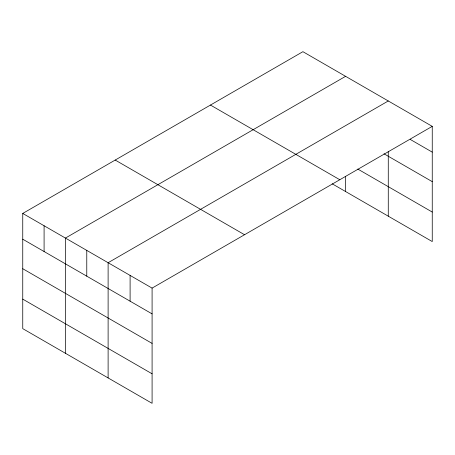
<?xml version="1.0" encoding="UTF-8"?>
<svg xmlns="http://www.w3.org/2000/svg" width="455" height="455" viewBox="0 0 455 455"><rect width="100%" height="100%" fill="white"/><g stroke="black" fill="none" stroke-linecap="round" stroke-linejoin="round"><path stroke-width="0.68" d="M432.25 126.359L152.089 288.106L152.089 403.318L22.75 328.641L22.75 213.435L302.911 51.682L432.25 126.359L432.25 241.565L332.178 183.792M345.595 76.326L65.435 238.073L65.435 353.285M388.274 100.97L108.114 262.717L108.114 377.929M410.262 139.435L432.25 152.129M384.009 153.79L432.25 181.647M357.789 169.061L432.25 212.053M210.46 105.059L339.8 179.736M115.2 160.058L244.54 234.729M22.75 213.435L152.089 288.106M22.75 239.205L152.089 313.882M22.75 268.723L152.089 343.394M22.75 299.128L152.089 373.8M388.274 151.339L388.274 216.176M345.595 176.779L345.595 191.538M130.102 275.411L130.102 301.187M86.774 250.398L86.774 276.168M44.089 225.754L44.089 251.53"/></g></svg>
